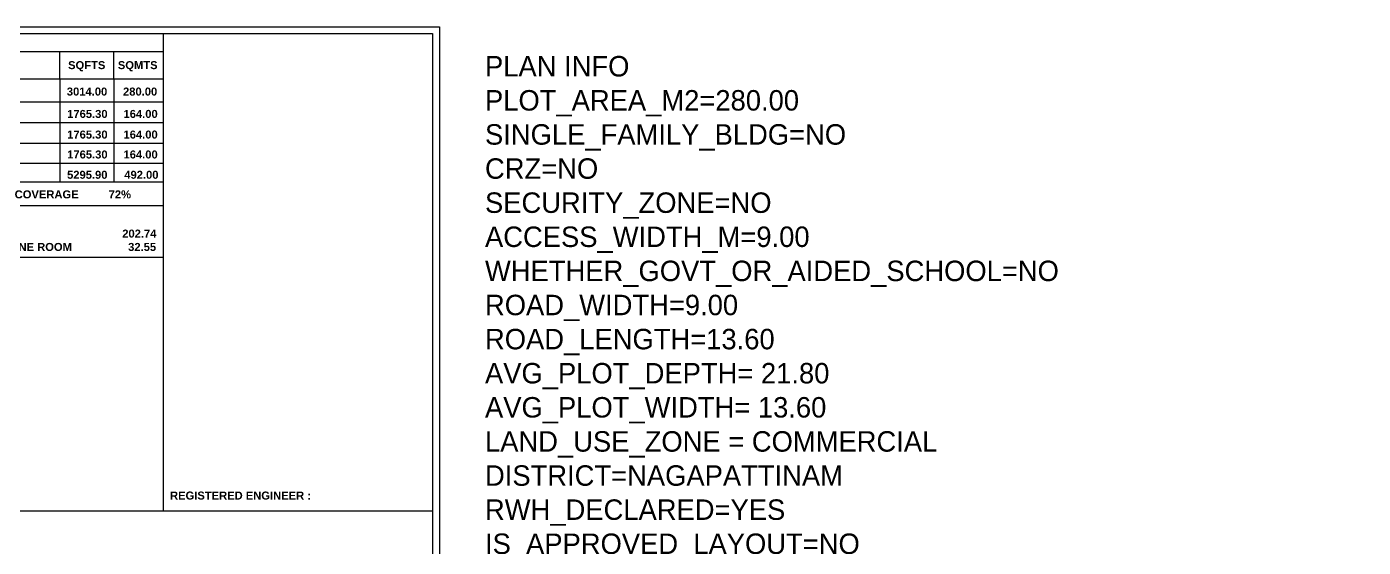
# Model space of a CAD drawing. Header units: metres. Extents: x 0 to 118, y 0 to 55.
# Drawn here: x 68.17 to 117.82, y 35.62 to 54.96 of the extents above; entities that cross this region are included whole.
import ezdxf

# ---------------------------------------------------------------- set-up
doc = ezdxf.new("R2010")
doc.units = ezdxf.units.M
doc.header["$LTSCALE"] = 25
doc.header["$MEASUREMENT"] = 0
doc.layers.add('PLAN_INFO', color=1, linetype='Continuous', plot=False)
doc.styles.add('Arial-Bold', font='arialbd.ttf', dxfattribs={"height": 10})

msp = doc.modelspace()

# ---------------------------------------------------------------- linework, layer by layer
for p, q in [((73.24678, 36.97046), (73.24678, 54.70626)), ((73.24678, 48.30425), (62.08014, 48.30425)), ((50.94681, 36.97046), (83.24573, 36.97046))]:
    msp.add_line(p, q)
at = {"color": 0, "lineweight": -2, "ltscale": 20}
for p, q in [((62.08228, 54.03752), (73.21562, 54.03752)), ((62.08228, 53.02254), (73.21562, 53.02254)), ((62.08228, 52.16328), (73.21562, 52.16328)), ((62.08228, 49.88928), (73.21562, 49.88928)), ((62.08228, 49.19397), (73.21562, 49.19397))]:
    msp.add_line(p, q, dxfattribs=at)
at = {"lineweight": -2, "ltscale": 20}
for p, q in [((69.39677, 53.02254), (69.39677, 54.03752)), ((71.40329, 53.02254), (71.40329, 54.03752)), ((69.39677, 53.02254), (69.39677, 49.19397)), ((71.40329, 53.02254), (71.40329, 49.19397)), ((62.08228, 51.39637), (73.21562, 51.39637)), ((62.08228, 50.62946), (73.21562, 50.62946)), ((62.08014, 46.40347), (73.24678, 46.40347))]:
    msp.add_line(p, q, dxfattribs=at)
for points in [[(0, 54.95626), (83.49573, 54.95626), (83.49573, 0), (0, 0)], [(0.25, 54.70626), (83.24573, 54.70626), (83.24573, 0.25), (0.25, 0.25)]]:
    msp.add_lwpolyline(points, close=True)

# ---------------------------------------------------------------- texts
at = {"color": 0, "lineweight": -2, "style": 'Arial-Bold'}
for s, height, p in [('SQFTS', 0.297182, (69.7044, 53.38101)), ('SQMTS', 0.297182, (71.55305, 53.38101)), ('3014.00', 0.297182, (69.6577, 52.39973)), ('280.00', 0.297182, (71.74489, 52.39973)), ('1765.30', 0.297182, (69.67062, 51.56931)), ('164.00', 0.297182, (71.76289, 51.56931)), ('1765.30', 0.297182, (69.67062, 50.80279)), ('164.00', 0.297182, (71.76289, 50.80279)), ('1765.30', 0.297182, (69.67062, 50.06261)), ('164.00', 0.297182, (71.76289, 50.06261)), ('5295.90', 0.297182, (69.66673, 49.30875)), ('492.00', 0.297182, (71.79211, 49.30875)), ('COVERAGE', 0.297182, (67.7195, 48.58066)), ('72%%%', 0.297182, (71.2109, 48.58074)), ('202.74', 0.297182, (71.71551, 47.1246)), ('HEAD ROOM & LIFT MACHINE ROOM', 0.2971823, (62.3981, 46.62867)), ('32.55', 0.297182, (71.93522, 46.62867)), ('REGISTERED ENGINEER : ', 0.2971823, (73.49077, 37.3944))]:
    msp.add_text(s, height=height, dxfattribs=at).set_placement(p)
at = {"layer": 'PLAN_INFO', "insert": (85.1911, 53.86956), "char_height": 0.76, "width": 36.1755827, "attachment_point": 1}
msp.add_mtext('PLAN INFO\\PPLOT_AREA_M2=280.00\\PSINGLE_FAMILY_BLDG=NO\\PCRZ=NO\\PSECURITY_ZONE=NO\\PACCESS_WIDTH_M=9.00\\PWHETHER_GOVT_OR_AIDED_SCHOOL=NO\\PROAD_WIDTH=9.00\\PROAD_LENGTH=13.60\\PAVG_PLOT_DEPTH= 21.80\\PAVG_PLOT_WIDTH= 13.60\\PLAND_USE_ZONE = COMMERCIAL \\PDISTRICT=NAGAPATTINAM\\PRWH_DECLARED=YES\\PIS_APPROVED_LAYOUT=NO\\POSR_APPLICABLE=NO\\PPREMIUM_FSI_REQUIRED=NO\\PBUILDING_NEAR_TO_RIVER=NO\\PAREA_TYPE=OTHERS\\PBUILDING_NEAR_MONUMENT=NO\\PBUILDING_NEAR_GOVT_BLDG=NO\\PPROVISION_FOR_GREEN_BUILDINGS_AND_SUSTAINABILITY=YES\\PFIRE_PROTECTION_AND_FIRE_SAFETY_REQUIREMENTS=YES\\PNOC_FOR_CONSTRUCTION_NEAR_MONUMENT=NO\\PNOC_FIRE_DEPT=YES\\PBLOCK_1_B-PCO_MEMBER_COUNT=60', dxfattribs=at)

doc.saveas('drawing.dxf')
